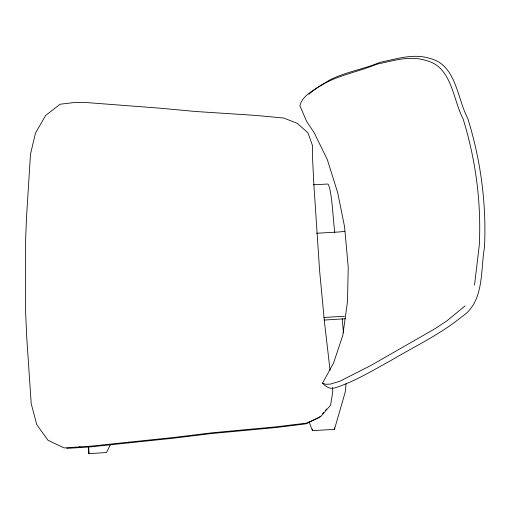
<?xml version="1.0" encoding="UTF-8"?>
<svg xmlns="http://www.w3.org/2000/svg" width="510" height="510" viewBox="0 0 510 510"><rect width="100%" height="100%" fill="white"/><g stroke="black" fill="none" stroke-linecap="round" stroke-linejoin="round"><path stroke-width="0.76" d="M474.529 285.096L479.292 245.049A411.054 373.122 25.2 0 0 463.086 118.849C452.88 99.571 451.949 66.644 426.181 60.575C409.798 55.125 393.038 60.888 376.877 64.177C356.19 72.675 333.138 75.99 314.721 89.428C308.435 93.419 301.735 98.028 299.918 105.736L306.542 121.24L314.02 132.46L327.312 159.598L337.697 192.703L344.55 226.676L348.228 267.042L347.501 301.518L342.79 335.446L333.572 362.954L322.549 383.125C325.654 386.739 329.798 389.289 334.592 387.976C354.195 381.837 371.86 370.897 389.818 361.15C413.89 346.704 439.754 334.783 461.582 316.908C484.64 301.92 480.312 270.644 484.5 247.216A419.099 380.026 25.8 0 0 467.785 118.448C457.202 98.825 456.361 64.853 430.102 58.522C413.425 53.027 396.391 59.128 379.937 62.328C363.337 69.456 345.244 71.904 329.16 80.312C322.377 84.845 314.81 88.555 308.939 94.273M309.124 421.84L312.407 430.65L334.452 429.382L345.015 392.853A38.926 4.156 86.2 0 0 346.003 383.73M66.651 448.386L90.264 446.932L128.322 442.909L128.673 442.176L173.527 437.503L211.886 432.811L276.675 426.781L307.039 423.058L320.733 416.549L330.601 405.138L332.813 391.259L332.335 387.575M110.37 444.707L106.488 452.529L88.893 453.658L88.326 446.601M320.458 416.192L319.419 417.384L305.796 423.867L275.572 427.578L211.114 433.583L172.947 438.262L128.322 442.909M322.524 413.801L323.557 412.603M325.629 410.212L326.661 409.02M465.165 305.847L447.117 320.701L434.858 328.797L370.649 365.606L339.756 381.289L330.308 384.106L325.673 384.298L322.549 383.125M128.673 442.176L90.41 446.212L64.069 447.901L47.985 440.257L36.752 424.613L31.199 403.62L26.781 337.939L25.596 311.693L25.5 242.581L26.577 216.374L30.485 154.218L35.49 133.021L45.613 115.489L60.103 104.231L74.148 102.548L84.042 102.37L160.146 108.209L195.534 111.486L255.421 115.4L283.732 118.027L297.215 123.299L307.983 132.861L312.604 145.911L312.369 154.428L313.841 184.167L319.585 270.498L324.43 321.67L330.066 370.209M345.723 318.724L324.29 320.05M316.563 233.248L336.97 232.101A23.109 7.185 -5.4 0 0 344.798 231.234M323.882 317.449L344.454 316.276M313.427 184.786L327.726 184.021A37.389 3.87 87 0 1 332.539 208.902L334.63 232.605M79.534 446.722L80.994 447.359M342.229 318.731L343.485 332.953M334.324 427.845L334.452 429.382M312.292 429.12L312.407 430.65M88.791 448.233L88.893 453.658"/></g></svg>
